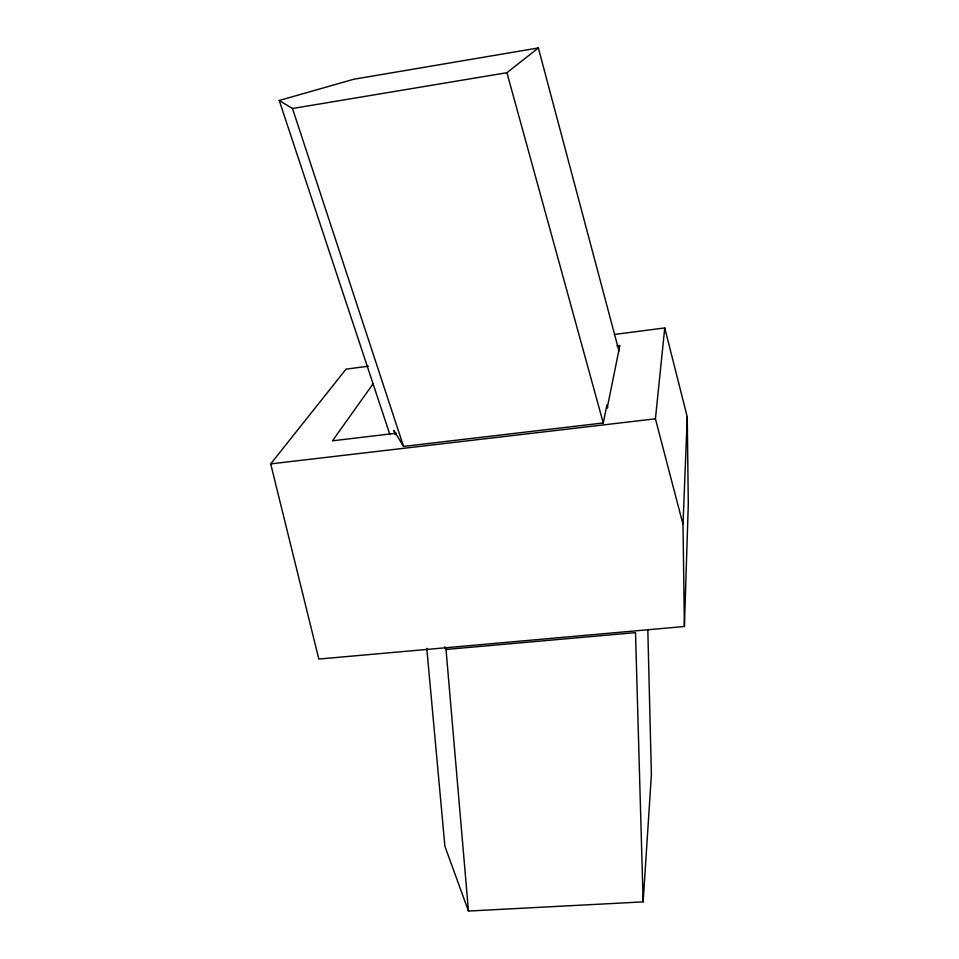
<?xml version="1.0" encoding="UTF-8"?>
<svg xmlns="http://www.w3.org/2000/svg" width="959" height="959" viewBox="0 0 959 959"><rect width="100%" height="100%" fill="white"/><g stroke="black" fill="none" stroke-linecap="round" stroke-linejoin="round"><path stroke-width="1.44" d="M368.292 366.242L346.055 369.119L270.702 463.892L318.82 659.049L684.402 626.515L688.298 504.146L687.255 416.925L664.743 327.942L614.347 334.451M684.402 626.515L683.012 524.381L687.255 416.925M426.779 648.308L444.904 846.329L468.46 911.05L643.141 901.88L651.389 774.584L647.816 629.919M683.012 524.381L655.429 418.819L664.743 327.942M607.191 408.031L619.862 345.492L616.901 345.863M395.228 434.643L393.837 430.423L403.547 446.414L603.259 422.967L606.951 404.89L607.73 407.755M373.243 383.6L332.461 440.828L396.319 433.204M538.359 47.95L353.763 79.249L279.237 100.479L292.495 108.499L506.927 72.704L538.359 47.95L618.999 351.078M270.702 463.892L655.429 418.819M444.76 646.822L446.019 649.447L635.505 632.628L643.141 901.88M279.237 100.479L389.833 434.403M292.495 108.499L403.547 446.414M506.927 72.704L603.259 422.967M446.019 649.447L468.46 911.05"/></g></svg>
